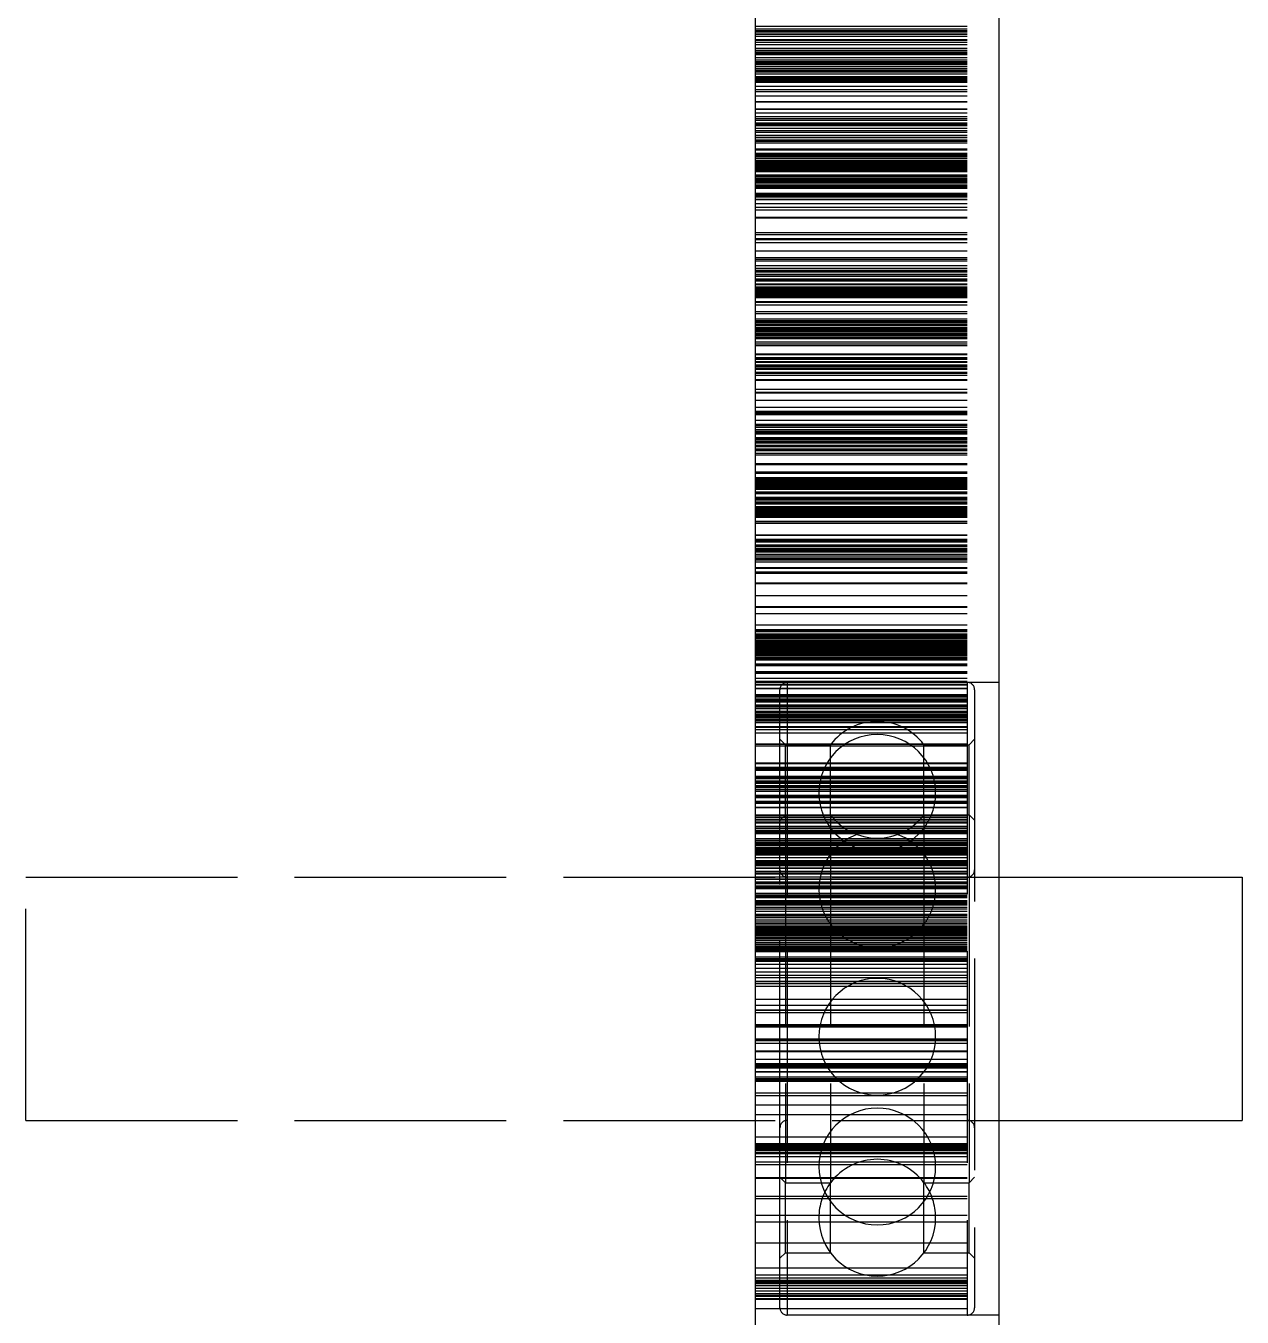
# Model space of a CAD drawing. Extents: x -49 to 4846, y -968 to 1090.
# Drawn here: x 4728.6 to 4778.6, y -851 to -797.9 of the extents above; entities that cross this region are included whole.
import ezdxf

# ---------------------------------------------------------------- set-up
doc = ezdxf.new("R2010")
doc.units = 0
doc.linetypes.add('DASHED', pattern=[11.05, 8.7, -2.35])
doc.linetypes.add('DOT', pattern=[2.2, 1.1, -1.1])
doc.layers.get('0').update_dxf_attribs({"linetype": 'CONTINUOUS'})
doc.layers.add('INVISIBLE', color=6, linetype='DOT')

msp = doc.modelspace()

# ---------------------------------------------------------------- linework, layer by layer
at = {"color": 1}
for p, q in [((4768.573243, -638.699746), (4768.573243, -947.0919)), ((4758.573243, -947.0919), (4758.573243, -792.895823)), ((4768.573243, -832.895823), (4778.573243, -832.895823)), ((4778.573243, -832.895823), (4778.573243, -833.565696)), ((4778.573243, -833.565696), (4778.573243, -842.895823)), ((4778.573243, -835.538839), (4778.573243, -835.982329)), ((4778.573243, -841.760875), (4778.573243, -842.053125)), ((4768.573243, -842.895823), (4778.573243, -842.895823))]:
    msp.add_line(p, q, dxfattribs=at)
at = {"layer": 'INVISIBLE', "linetype": 'DASHED'}
for p, q in [((4758.573243, -797.933619), (4768.573243, -797.933619)), ((4758.573243, -798.035392), (4768.573243, -798.035392)), ((4758.573243, -798.107718), (4768.573243, -798.107718)), ((4758.573243, -798.124991), (4768.573243, -798.124991)), ((4758.573243, -798.166096), (4768.573243, -798.166096)), ((4758.573243, -798.246731), (4768.573243, -798.246731)), ((4758.573243, -798.256739), (4768.573243, -798.256739)), ((4758.573243, -798.342509), (4768.573243, -798.342509)), ((4758.573243, -798.481559), (4768.573243, -798.481559)), ((4758.573243, -798.509664), (4768.573243, -798.509664)), ((4758.573243, -798.589696), (4768.573243, -798.589696)), ((4758.573243, -798.676285), (4768.573243, -798.676285)), ((4758.573243, -798.835357), (4768.573243, -798.835357)), ((4758.573243, -798.914125), (4768.573243, -798.914125)), ((4758.573243, -798.918579), (4768.573243, -798.918579)), ((4758.573243, -798.98123), (4768.573243, -798.98123)), ((4758.573243, -798.995493), (4768.573243, -798.995493)), ((4758.573243, -799.026654), (4768.573243, -799.026654)), ((4758.573243, -799.038888), (4768.573243, -799.038888)), ((4758.573243, -799.089321), (4768.573243, -799.089321)), ((4758.573243, -799.213814), (4768.573243, -799.213814)), ((4758.573243, -799.221166), (4768.573243, -799.221166)), ((4758.573243, -799.318927), (4768.573243, -799.318927)), ((4758.573243, -799.376543), (4768.573243, -799.376543)), ((4758.573243, -799.402425), (4768.573243, -799.402425)), ((4758.573243, -799.418262), (4768.573243, -799.418262)), ((4758.573243, -799.44863), (4768.573243, -799.44863)), ((4758.573243, -799.462431), (4768.573243, -799.462431)), ((4758.573243, -799.507079), (4768.573243, -799.507079)), ((4758.573243, -799.579519), (4768.573243, -799.579519)), ((4758.573243, -799.588045), (4768.573243, -799.588045)), ((4758.573243, -799.661708), (4768.573243, -799.661708)), ((4758.573243, -799.732893), (4768.573243, -799.732893)), ((4758.573243, -799.780644), (4768.573243, -799.780644)), ((4758.573243, -799.783726), (4768.573243, -799.783726)), ((4758.573243, -799.808861), (4768.573243, -799.808861)), ((4758.573243, -799.88158), (4768.573243, -799.88158)), ((4758.573243, -800.003117), (4768.573243, -800.003117)), ((4758.573243, -800.031223), (4768.573243, -800.031223)), ((4758.573243, -800.070054), (4768.573243, -800.070054)), ((4758.573243, -800.097136), (4768.573243, -800.097136)), ((4758.573243, -800.103249), (4768.573243, -800.103249)), ((4758.573243, -800.127347), (4768.573243, -800.127347)), ((4758.573243, -800.130628), (4768.573243, -800.130628)), ((4758.573243, -800.131543), (4768.573243, -800.131543)), ((4758.573243, -800.135908), (4768.573243, -800.135908)), ((4758.573243, -800.147566), (4768.573243, -800.147566)), ((4758.573243, -800.150626), (4768.573243, -800.150626)), ((4758.573243, -800.154654), (4768.573243, -800.154654)), ((4758.573243, -800.164131), (4768.573243, -800.164131)), ((4758.573243, -800.165765), (4768.573243, -800.165765)), ((4758.573243, -800.168516), (4768.573243, -800.168516)), ((4758.573243, -800.178456), (4768.573243, -800.178456)), ((4758.573243, -800.178985), (4768.573243, -800.178985)), ((4758.573243, -800.181223), (4768.573243, -800.181223)), ((4758.573243, -800.193525), (4768.573243, -800.193525)), ((4758.573243, -800.229636), (4768.573243, -800.229636)), ((4758.573243, -800.397411), (4768.573243, -800.397411)), ((4758.573243, -800.525613), (4768.573243, -800.525613)), ((4758.573243, -800.609955), (4768.573243, -800.609955)), ((4758.573243, -800.798066), (4768.573243, -800.798066)), ((4758.573243, -801.018118), (4768.573243, -801.018118)), ((4758.573243, -801.044585), (4768.573243, -801.044585)), ((4758.573243, -801.31964), (4768.573243, -801.31964)), ((4758.573243, -801.339405), (4768.573243, -801.339405)), ((4758.573243, -801.492714), (4768.573243, -801.492714)), ((4758.573243, -801.642199), (4768.573243, -801.642199)), ((4758.573243, -801.718773), (4768.573243, -801.718773)), ((4758.573243, -801.788601), (4768.573243, -801.788601)), ((4758.573243, -801.898815), (4768.573243, -801.898815)), ((4758.573243, -801.925159), (4768.573243, -801.925159)), ((4758.573243, -801.989536), (4768.573243, -801.989536)), ((4758.573243, -801.996544), (4768.573243, -801.996544)), ((4758.573243, -802.005154), (4768.573243, -802.005154)), ((4758.573243, -802.118549), (4768.573243, -802.118549)), ((4758.573243, -802.213791), (4768.573243, -802.213791)), ((4758.573243, -802.281287), (4768.573243, -802.281287)), ((4758.573243, -802.410528), (4768.573243, -802.410528)), ((4758.573243, -802.419805), (4768.573243, -802.419805)), ((4758.573243, -802.499149), (4768.573243, -802.499149)), ((4758.573243, -802.594928), (4768.573243, -802.594928)), ((4758.573243, -802.627053), (4768.573243, -802.627053)), ((4758.573243, -802.652774), (4768.573243, -802.652774)), ((4758.573243, -802.725695), (4768.573243, -802.725695)), ((4758.573243, -802.971426), (4768.573243, -802.971426)), ((4758.573243, -803.016494), (4768.573243, -803.016494)), ((4758.573243, -803.147056), (4768.573243, -803.147056)), ((4758.573243, -803.171506), (4768.573243, -803.171506)), ((4758.573243, -803.17371), (4768.573243, -803.17371)), ((4758.573243, -803.234371), (4768.573243, -803.234371)), ((4758.573243, -803.261246), (4768.573243, -803.261246)), ((4758.573243, -803.270142), (4768.573243, -803.270142)), ((4758.573243, -803.287448), (4768.573243, -803.287448)), ((4758.573243, -803.34732), (4768.573243, -803.34732)), ((4758.573243, -803.352959), (4768.573243, -803.352959)), ((4758.573243, -803.356847), (4768.573243, -803.356847)), ((4758.573243, -803.439489), (4768.573243, -803.439489)), ((4758.573243, -803.442155), (4768.573243, -803.442155)), ((4758.573243, -803.469378), (4768.573243, -803.469378)), ((4758.573243, -803.485186), (4768.573243, -803.485186)), ((4758.573243, -803.537692), (4768.573243, -803.537692)), ((4758.573243, -803.565052), (4768.573243, -803.565052)), ((4758.573243, -803.569096), (4768.573243, -803.569096)), ((4758.573243, -803.601806), (4768.573243, -803.601806)), ((4758.573243, -803.641376), (4768.573243, -803.641376)), ((4758.573243, -803.675673), (4768.573243, -803.675673)), ((4758.573243, -803.724084), (4768.573243, -803.724084)), ((4758.573243, -803.741317), (4768.573243, -803.741317)), ((4758.573243, -803.795196), (4768.573243, -803.795196)), ((4758.573243, -803.845614), (4768.573243, -803.845614)), ((4758.573243, -803.868429), (4768.573243, -803.868429)), ((4758.573243, -803.892169), (4768.573243, -803.892169)), ((4758.573243, -803.8962), (4768.573243, -803.8962)), ((4758.573243, -804.034348), (4768.573243, -804.034348)), ((4758.573243, -804.040356), (4768.573243, -804.040356)), ((4758.573243, -804.092042), (4768.573243, -804.092042)), ((4758.573243, -804.120492), (4768.573243, -804.120492)), ((4758.573243, -804.189321), (4768.573243, -804.189321)), ((4758.573243, -804.19988), (4768.573243, -804.19988)), ((4758.573243, -804.239016), (4768.573243, -804.239016)), ((4758.573243, -804.261265), (4768.573243, -804.261265)), ((4758.573243, -804.26615), (4768.573243, -804.26615)), ((4758.573243, -804.294345), (4768.573243, -804.294345)), ((4758.573243, -804.336573), (4768.573243, -804.336573)), ((4758.573243, -804.343709), (4768.573243, -804.343709)), ((4758.573243, -804.405557), (4768.573243, -804.405557)), ((4758.573243, -804.482278), (4768.573243, -804.482278)), ((4758.573243, -804.508848), (4768.573243, -804.508848)), ((4758.573243, -804.530275), (4768.573243, -804.530275)), ((4758.573243, -804.592628), (4768.573243, -804.592628)), ((4758.573243, -804.790454), (4768.573243, -804.790454)), ((4758.573243, -804.811688), (4768.573243, -804.811688)), ((4758.573243, -804.865388), (4768.573243, -804.865388)), ((4758.573243, -804.919566), (4768.573243, -804.919566)), ((4758.573243, -804.948364), (4768.573243, -804.948364)), ((4758.573243, -805.0394), (4768.573243, -805.0394)), ((4758.573243, -805.048875), (4768.573243, -805.048875)), ((4758.573243, -805.216254), (4768.573243, -805.216254)), ((4758.573243, -805.366333), (4768.573243, -805.366333)), ((4758.573243, -805.469802), (4768.573243, -805.469802)), ((4758.573243, -805.781383), (4768.573243, -805.781383)), ((4758.573243, -805.810866), (4768.573243, -805.810866)), ((4758.573243, -806.405442), (4768.573243, -806.405442)), ((4758.573243, -806.497037), (4768.573243, -806.497037)), ((4758.573243, -806.659727), (4768.573243, -806.659727)), ((4758.573243, -806.689822), (4768.573243, -806.689822)), ((4758.573243, -806.82489), (4768.573243, -806.82489)), ((4758.573243, -807.165755), (4768.573243, -807.165755)), ((4758.573243, -807.44011), (4768.573243, -807.44011)), ((4758.573243, -807.509162), (4768.573243, -807.509162)), ((4758.573243, -807.572004), (4768.573243, -807.572004)), ((4758.573243, -807.758369), (4768.573243, -807.758369)), ((4758.573243, -807.766058), (4768.573243, -807.766058)), ((4758.573243, -807.867118), (4768.573243, -807.867118)), ((4758.573243, -807.951666), (4768.573243, -807.951666)), ((4758.573243, -808.011383), (4768.573243, -808.011383)), ((4758.573243, -808.019417), (4768.573243, -808.019417)), ((4758.573243, -808.125203), (4768.573243, -808.125203)), ((4758.573243, -808.133344), (4768.573243, -808.133344)), ((4758.573243, -808.202793), (4768.573243, -808.202793)), ((4758.573243, -808.313962), (4768.573243, -808.313962)), ((4758.573243, -808.323592), (4768.573243, -808.323592)), ((4758.573243, -808.336174), (4768.573243, -808.336174)), ((4758.573243, -808.398797), (4768.573243, -808.398797)), ((4758.573243, -808.515515), (4768.573243, -808.515515)), ((4758.573243, -808.517233), (4768.573243, -808.517233)), ((4758.573243, -808.542746), (4768.573243, -808.542746)), ((4758.573243, -808.643258), (4768.573243, -808.643258)), ((4758.573243, -808.664031), (4768.573243, -808.664031)), ((4758.573243, -808.670499), (4768.573243, -808.670499)), ((4758.573243, -808.704842), (4768.573243, -808.704842)), ((4758.573243, -808.717991), (4768.573243, -808.717991)), ((4758.573243, -808.761691), (4768.573243, -808.761691)), ((4758.573243, -808.765801), (4768.573243, -808.765801)), ((4758.573243, -808.768267), (4768.573243, -808.768267)), ((4758.573243, -808.774662), (4768.573243, -808.774662)), ((4758.573243, -808.790266), (4768.573243, -808.790266)), ((4758.573243, -808.791339), (4768.573243, -808.791339)), ((4758.573243, -808.793901), (4768.573243, -808.793901)), ((4758.573243, -808.816355), (4768.573243, -808.816355)), ((4758.573243, -808.833712), (4768.573243, -808.833712)), ((4758.573243, -808.835362), (4768.573243, -808.835362)), ((4758.573243, -808.837104), (4768.573243, -808.837104)), ((4758.573243, -808.859945), (4768.573243, -808.859945)), ((4758.573243, -808.894914), (4768.573243, -808.894914)), ((4758.573243, -808.89858), (4768.573243, -808.89858)), ((4758.573243, -808.909775), (4768.573243, -808.909775)), ((4758.573243, -808.923348), (4768.573243, -808.923348)), ((4758.573243, -808.934519), (4768.573243, -808.934519)), ((4758.573243, -808.952163), (4768.573243, -808.952163)), ((4758.573243, -808.961212), (4768.573243, -808.961212)), ((4758.573243, -808.993336), (4768.573243, -808.993336)), ((4758.573243, -809.00615), (4768.573243, -809.00615)), ((4758.573243, -809.020525), (4768.573243, -809.020525)), ((4758.573243, -809.033907), (4768.573243, -809.033907)), ((4758.573243, -809.082251), (4768.573243, -809.082251)), ((4758.573243, -809.249082), (4768.573243, -809.249082)), ((4758.573243, -809.273864), (4768.573243, -809.273864)), ((4758.573243, -809.373813), (4768.573243, -809.373813)), ((4758.573243, -809.659237), (4768.573243, -809.659237)), ((4758.573243, -809.735639), (4768.573243, -809.735639)), ((4758.573243, -809.961299), (4768.573243, -809.961299)), ((4758.573243, -810.02614), (4768.573243, -810.02614)), ((4758.573243, -810.071676), (4768.573243, -810.071676)), ((4758.573243, -810.096217), (4768.573243, -810.096217)), ((4758.573243, -810.162173), (4768.573243, -810.162173)), ((4758.573243, -810.198156), (4768.573243, -810.198156)), ((4758.573243, -810.231574), (4768.573243, -810.231574)), ((4758.573243, -810.31282), (4768.573243, -810.31282)), ((4758.573243, -810.334792), (4768.573243, -810.334792)), ((4758.573243, -810.339192), (4768.573243, -810.339192)), ((4758.573243, -810.398201), (4768.573243, -810.398201)), ((4758.573243, -810.449354), (4768.573243, -810.449354)), ((4758.573243, -810.486566), (4768.573243, -810.486566)), ((4758.573243, -810.560328), (4768.573243, -810.560328)), ((4758.573243, -810.565762), (4768.573243, -810.565762)), ((4758.573243, -810.581748), (4768.573243, -810.581748)), ((4758.573243, -810.61309), (4768.573243, -810.61309)), ((4758.573243, -810.630359), (4768.573243, -810.630359)), ((4758.573243, -810.693141), (4768.573243, -810.693141)), ((4758.573243, -810.709925), (4768.573243, -810.709925)), ((4758.573243, -810.759185), (4768.573243, -810.759185)), ((4758.573243, -810.907574), (4768.573243, -810.907574)), ((4758.573243, -810.980839), (4768.573243, -810.980839)), ((4758.573243, -811.056874), (4768.573243, -811.056874)), ((4758.573243, -811.391232), (4768.573243, -811.391232)), ((4758.573243, -811.415908), (4768.573243, -811.415908)), ((4758.573243, -811.546815), (4768.573243, -811.546815)), ((4758.573243, -811.571694), (4768.573243, -811.571694)), ((4758.573243, -811.604189), (4768.573243, -811.604189)), ((4758.573243, -811.613935), (4768.573243, -811.613935)), ((4758.573243, -811.706338), (4768.573243, -811.706338)), ((4758.573243, -811.730458), (4768.573243, -811.730458)), ((4758.573243, -811.736245), (4768.573243, -811.736245)), ((4758.573243, -811.842993), (4768.573243, -811.842993)), ((4758.573243, -811.861111), (4768.573243, -811.861111)), ((4758.573243, -811.886301), (4768.573243, -811.886301)), ((4758.573243, -811.922855), (4768.573243, -811.922855)), ((4758.573243, -811.997319), (4768.573243, -811.997319)), ((4758.573243, -812.022631), (4768.573243, -812.022631)), ((4758.573243, -812.028328), (4768.573243, -812.028328)), ((4758.573243, -812.142074), (4768.573243, -812.142074)), ((4758.573243, -812.189396), (4768.573243, -812.189396)), ((4758.573243, -812.267134), (4768.573243, -812.267134)), ((4758.573243, -812.451294), (4768.573243, -812.451294)), ((4758.573243, -812.476964), (4768.573243, -812.476964)), ((4758.573243, -812.849699), (4768.573243, -812.849699)), ((4758.573243, -812.975119), (4768.573243, -812.975119)), ((4758.573243, -813.001148), (4768.573243, -813.001148)), ((4758.573243, -813.294433), (4768.573243, -813.294433)), ((4758.573243, -813.582705), (4768.573243, -813.582705)), ((4758.573243, -813.756396), (4768.573243, -813.756396)), ((4758.573243, -813.806036), (4768.573243, -813.806036)), ((4758.573243, -813.832566), (4768.573243, -813.832566)), ((4758.573243, -813.880778), (4768.573243, -813.880778)), ((4758.573243, -814.123901), (4768.573243, -814.123901)), ((4758.573243, -814.285471), (4768.573243, -814.285471)), ((4758.573243, -814.335157), (4768.573243, -814.335157)), ((4758.573243, -814.405714), (4768.573243, -814.405714)), ((4758.573243, -814.502627), (4768.573243, -814.502627)), ((4758.573243, -814.569083), (4768.573243, -814.569083)), ((4758.573243, -814.627594), (4768.573243, -814.627594)), ((4758.573243, -814.680703), (4768.573243, -814.680703)), ((4758.573243, -814.837345), (4768.573243, -814.837345)), ((4758.573243, -814.843778), (4768.573243, -814.843778)), ((4758.573243, -814.866666), (4768.573243, -814.866666)), ((4758.573243, -814.89375), (4768.573243, -814.89375)), ((4758.573243, -814.928084), (4768.573243, -814.928084)), ((4758.573243, -814.998244), (4768.573243, -814.998244)), ((4758.573243, -815.047571), (4768.573243, -815.047571)), ((4758.573243, -815.140996), (4768.573243, -815.140996)), ((4758.573243, -815.147646), (4768.573243, -815.147646)), ((4758.573243, -815.204165), (4768.573243, -815.204165)), ((4758.573243, -815.293741), (4768.573243, -815.293741)), ((4758.573243, -815.311473), (4768.573243, -815.311473)), ((4758.573243, -815.36106), (4768.573243, -815.36106)), ((4758.573243, -815.479441), (4768.573243, -815.479441)), ((4758.573243, -815.548499), (4768.573243, -815.548499)), ((4758.573243, -815.894793), (4768.573243, -815.894793)), ((4758.573243, -815.920283), (4768.573243, -815.920283)), ((4758.573243, -815.947845), (4768.573243, -815.947845)), ((4758.573243, -816.242495), (4768.573243, -816.242495)), ((4758.573243, -816.26513), (4768.573243, -816.26513)), ((4758.573243, -816.281682), (4768.573243, -816.281682)), ((4758.573243, -816.30451), (4768.573243, -816.30451)), ((4758.573243, -816.473897), (4768.573243, -816.473897)), ((4758.573243, -816.496915), (4768.573243, -816.496915)), ((4758.573243, -816.515741), (4768.573243, -816.515741)), ((4758.573243, -816.552988), (4768.573243, -816.552988)), ((4758.573243, -816.596912), (4768.573243, -816.596912)), ((4758.573243, -816.659354), (4768.573243, -816.659354)), ((4758.573243, -816.663846), (4768.573243, -816.663846)), ((4758.573243, -816.701164), (4768.573243, -816.701164)), ((4758.573243, -816.731465), (4768.573243, -816.731465)), ((4758.573243, -816.75482), (4768.573243, -816.75482)), ((4758.573243, -816.765331), (4768.573243, -816.765331)), ((4758.573243, -816.787343), (4768.573243, -816.787343)), ((4758.573243, -816.796274), (4768.573243, -816.796274)), ((4758.573243, -816.820236), (4768.573243, -816.820236)), ((4758.573243, -816.823753), (4768.573243, -816.823753)), ((4758.573243, -816.843725), (4768.573243, -816.843725)), ((4758.573243, -816.882206), (4768.573243, -816.882206)), ((4758.573243, -816.929247), (4768.573243, -816.929247)), ((4758.573243, -816.955533), (4768.573243, -816.955533)), ((4758.573243, -816.959963), (4768.573243, -816.959963)), ((4758.573243, -817.064822), (4768.573243, -817.064822)), ((4758.573243, -817.088746), (4768.573243, -817.088746)), ((4758.573243, -817.129797), (4768.573243, -817.129797)), ((4758.573243, -817.280016), (4768.573243, -817.280016)), ((4758.573243, -817.304419), (4768.573243, -817.304419)), ((4758.573243, -817.339681), (4768.573243, -817.339681)), ((4758.573243, -817.366982), (4768.573243, -817.366982)), ((4758.573243, -817.399246), (4768.573243, -817.399246)), ((4758.573243, -817.4827), (4768.573243, -817.4827)), ((4758.573243, -817.493869), (4768.573243, -817.493869)), ((4758.573243, -817.515536), (4768.573243, -817.515536)), ((4758.573243, -817.527558), (4768.573243, -817.527558)), ((4758.573243, -817.530508), (4768.573243, -817.530508)), ((4758.573243, -817.552682), (4768.573243, -817.552682)), ((4758.573243, -817.661897), (4768.573243, -817.661897)), ((4758.573243, -817.668513), (4768.573243, -817.668513)), ((4758.573243, -817.727954), (4768.573243, -817.727954)), ((4758.573243, -817.741245), (4768.573243, -817.741245)), ((4758.573243, -817.753956), (4768.573243, -817.753956)), ((4758.573243, -817.761219), (4768.573243, -817.761219)), ((4758.573243, -817.780039), (4768.573243, -817.780039)), ((4758.573243, -817.834474), (4768.573243, -817.834474)), ((4758.573243, -817.839785), (4768.573243, -817.839785)), ((4758.573243, -817.842386), (4768.573243, -817.842386)), ((4758.573243, -817.861313), (4768.573243, -817.861313)), ((4758.573243, -817.874699), (4768.573243, -817.874699)), ((4758.573243, -817.877688), (4768.573243, -817.877688)), ((4758.573243, -817.908929), (4768.573243, -817.908929)), ((4758.573243, -817.932031), (4768.573243, -817.932031)), ((4758.573243, -817.978775), (4768.573243, -817.978775)), ((4758.573243, -817.982269), (4768.573243, -817.982269)), ((4758.573243, -818.01301), (4768.573243, -818.01301)), ((4758.573243, -818.066322), (4768.573243, -818.066322)), ((4758.573243, -818.077728), (4768.573243, -818.077728)), ((4758.573243, -818.111744), (4768.573243, -818.111744)), ((4758.573243, -818.272605), (4768.573243, -818.272605)), ((4758.573243, -818.287032), (4768.573243, -818.287032)), ((4758.573243, -818.352751), (4768.573243, -818.352751)), ((4758.573243, -818.827071), (4768.573243, -818.827071)), ((4758.573243, -818.848688), (4768.573243, -818.848688)), ((4758.573243, -819.007168), (4768.573243, -819.007168)), ((4758.573243, -819.044121), (4768.573243, -819.044121)), ((4758.573243, -819.065917), (4768.573243, -819.065917)), ((4758.573243, -819.12059), (4768.573243, -819.12059)), ((4758.573243, -819.122351), (4768.573243, -819.122351)), ((4758.573243, -819.2434), (4768.573243, -819.2434)), ((4758.573243, -819.284792), (4768.573243, -819.284792)), ((4758.573243, -819.292226), (4768.573243, -819.292226)), ((4758.573243, -819.385827), (4768.573243, -819.385827)), ((4758.573243, -819.418415), (4768.573243, -819.418415)), ((4758.573243, -819.451193), (4768.573243, -819.451193)), ((4758.573243, -819.47325), (4768.573243, -819.47325)), ((4758.573243, -819.528951), (4768.573243, -819.528951)), ((4758.573243, -819.622118), (4768.573243, -819.622118)), ((4758.573243, -819.644277), (4768.573243, -819.644277)), ((4758.573243, -819.651378), (4768.573243, -819.651378)), ((4758.573243, -819.74272), (4768.573243, -819.74272)), ((4758.573243, -819.801618), (4768.573243, -819.801618)), ((4758.573243, -819.859897), (4768.573243, -819.859897)), ((4758.573243, -819.946332), (4768.573243, -819.946332)), ((4758.573243, -820.179491), (4768.573243, -820.179491)), ((4758.573243, -820.201938), (4768.573243, -820.201938)), ((4758.573243, -820.357402), (4768.573243, -820.357402)), ((4758.573243, -820.407757), (4768.573243, -820.407757)), ((4758.573243, -820.806525), (4768.573243, -820.806525)), ((4758.573243, -820.829252), (4768.573243, -820.829252)), ((4758.573243, -821.324231), (4768.573243, -821.324231)), ((4758.573243, -821.778629), (4768.573243, -821.778629)), ((4758.573243, -821.801732), (4768.573243, -821.801732)), ((4758.573243, -822.070764), (4768.573243, -822.070764)), ((4758.573243, -822.534272), (4768.573243, -822.534272)), ((4758.573243, -822.717545), (4768.573243, -822.717545)), ((4758.573243, -822.76296), (4768.573243, -822.76296)), ((4758.573243, -822.765402), (4768.573243, -822.765402)), ((4758.573243, -822.804015), (4768.573243, -822.804015)), ((4758.573243, -822.899946), (4768.573243, -822.899946)), ((4758.573243, -822.918755), (4768.573243, -822.918755)), ((4758.573243, -822.924087), (4768.573243, -822.924087)), ((4758.573243, -822.928982), (4768.573243, -822.928982)), ((4758.573243, -822.972583), (4768.573243, -822.972583)), ((4758.573243, -822.991719), (4768.573243, -822.991719)), ((4758.573243, -822.992852), (4768.573243, -822.992852)), ((4758.573243, -823.015219), (4768.573243, -823.015219)), ((4758.573243, -823.024056), (4768.573243, -823.024056)), ((4758.573243, -823.043202), (4768.573243, -823.043202)), ((4758.573243, -823.045557), (4768.573243, -823.045557)), ((4758.573243, -823.082338), (4768.573243, -823.082338)), ((4758.573243, -823.151285), (4768.573243, -823.151285)), ((4758.573243, -823.156152), (4768.573243, -823.156152)), ((4758.573243, -823.177042), (4768.573243, -823.177042)), ((4758.573243, -823.197272), (4768.573243, -823.197272)), ((4758.573243, -823.238367), (4768.573243, -823.238367)), ((4758.573243, -823.256649), (4768.573243, -823.256649)), ((4758.573243, -823.261338), (4768.573243, -823.261338)), ((4758.573243, -823.272545), (4768.573243, -823.272545)), ((4758.573243, -823.273817), (4768.573243, -823.273817)), ((4758.573243, -823.29185), (4768.573243, -823.29185)), ((4758.573243, -823.308201), (4768.573243, -823.308201)), ((4758.573243, -823.328639), (4768.573243, -823.328639)), ((4758.573243, -823.332692), (4768.573243, -823.332692)), ((4758.573243, -823.367203), (4768.573243, -823.367203)), ((4758.573243, -823.427335), (4768.573243, -823.427335)), ((4758.573243, -823.430426), (4768.573243, -823.430426)), ((4758.573243, -823.439982), (4768.573243, -823.439982)), ((4758.573243, -823.49038), (4768.573243, -823.49038)), ((4758.573243, -823.514326), (4768.573243, -823.514326)), ((4758.573243, -823.520649), (4768.573243, -823.520649)), ((4758.573243, -823.533655), (4768.573243, -823.533655)), ((4758.573243, -823.587259), (4768.573243, -823.587259)), ((4758.573243, -823.630932), (4768.573243, -823.630932)), ((4758.573243, -823.650532), (4768.573243, -823.650532)), ((4758.573243, -823.710879), (4768.573243, -823.710879)), ((4758.573243, -823.761148), (4768.573243, -823.761148)), ((4758.573243, -823.766379), (4768.573243, -823.766379)), ((4758.573243, -823.780867), (4768.573243, -823.780867)), ((4758.573243, -823.84101), (4768.573243, -823.84101)), ((4758.573243, -823.858855), (4768.573243, -823.858855)), ((4758.573243, -823.909538), (4768.573243, -823.909538)), ((4758.573243, -823.949766), (4768.573243, -823.949766)), ((4758.573243, -823.973294), (4768.573243, -823.973294)), ((4758.573243, -824.138823), (4768.573243, -824.138823)), ((4758.573243, -824.158934), (4768.573243, -824.158934)), ((4758.573243, -824.174558), (4768.573243, -824.174558)), ((4758.573243, -824.198383), (4768.573243, -824.198383)), ((4758.573243, -824.443416), (4768.573243, -824.443416)), ((4758.573243, -824.50099), (4768.573243, -824.50099)), ((4758.573243, -824.52154), (4768.573243, -824.52154)), ((4758.573243, -824.721509), (4768.573243, -824.721509)), ((4758.573243, -824.852646), (4768.573243, -824.852646)), ((4759.873243, -824.895823), (4758.573243, -824.895823)), ((4758.573243, -824.97244), (4768.573243, -824.97244)), ((4758.573243, -824.993662), (4768.573243, -824.993662)), ((4758.573243, -825.129589), (4768.573243, -825.129589)), ((4758.573243, -825.147204), (4768.573243, -825.147204)), ((4759.573243, -844.245823), (4759.573243, -825.195823)), ((4767.273243, -824.895823), (4759.873243, -824.895823)), ((4759.873243, -824.895823), (4759.873243, -850.895823)), ((4767.273243, -824.895823), (4767.273243, -850.895823)), ((4768.573243, -824.895823), (4767.273243, -824.895823)), ((4767.573243, -825.195823), (4767.573243, -850.595823)), ((4758.573243, -825.398621), (4768.573243, -825.398621)), ((4758.573243, -825.416381), (4768.573243, -825.416381)), ((4758.573243, -825.447277), (4768.573243, -825.447277)), ((4758.573243, -825.46933), (4768.573243, -825.46933)), ((4758.573243, -825.484542), (4768.573243, -825.484542)), ((4758.573243, -825.490843), (4768.573243, -825.490843)), ((4758.573243, -825.577754), (4768.573243, -825.577754)), ((4758.573243, -825.628868), (4768.573243, -825.628868)), ((4758.573243, -825.685803), (4768.573243, -825.685803)), ((4758.573243, -825.694558), (4768.573243, -825.694558)), ((4758.573243, -825.817318), (4768.573243, -825.817318)), ((4758.573243, -825.834672), (4768.573243, -825.834672)), ((4758.573243, -825.840175), (4768.573243, -825.840175)), ((4758.573243, -825.880678), (4768.573243, -825.880678)), ((4758.573243, -825.898637), (4768.573243, -825.898637)), ((4758.573243, -825.971052), (4768.573243, -825.971052)), ((4758.573243, -826.078851), (4768.573243, -826.078851)), ((4758.573243, -826.096887), (4768.573243, -826.096887)), ((4758.573243, -826.105081), (4768.573243, -826.105081)), ((4758.573243, -826.12211), (4768.573243, -826.12211)), ((4758.573243, -826.194916), (4768.573243, -826.194916)), ((4758.573243, -826.201168), (4768.573243, -826.201168)), ((4758.573243, -826.20426), (4768.573243, -826.20426)), ((4758.573243, -826.20766), (4768.573243, -826.20766)), ((4758.573243, -826.215439), (4768.573243, -826.215439)), ((4758.573243, -826.221323), (4768.573243, -826.221323)), ((4758.573243, -826.232063), (4768.573243, -826.232063)), ((4758.573243, -826.242027), (4768.573243, -826.242027)), ((4758.573243, -826.25001), (4768.573243, -826.25001)), ((4758.573243, -826.267692), (4768.573243, -826.267692)), ((4758.573243, -826.269094), (4768.573243, -826.269094)), ((4758.573243, -826.281904), (4768.573243, -826.281904)), ((4758.573243, -826.28525), (4768.573243, -826.28525)), ((4758.573243, -826.306147), (4768.573243, -826.306147)), ((4758.573243, -826.311678), (4768.573243, -826.311678)), ((4758.573243, -826.320477), (4768.573243, -826.320477)), ((4758.573243, -826.328963), (4768.573243, -826.328963)), ((4758.573243, -826.351939), (4768.573243, -826.351939)), ((4758.573243, -826.421999), (4768.573243, -826.421999)), ((4758.573243, -826.443292), (4768.573243, -826.443292)), ((4758.573243, -826.522024), (4768.573243, -826.522024)), ((4758.573243, -826.543858), (4768.573243, -826.543858)), ((4758.573243, -826.715261), (4768.573243, -826.715261)), ((4758.573243, -826.733503), (4768.573243, -826.733503)), ((4758.573243, -826.837272), (4768.573243, -826.837272)), ((4758.573243, -826.963672), (4768.573243, -826.963672)), ((4759.573243, -827.230823), (4759.798243, -827.455823)), ((4767.348243, -827.455823), (4767.573243, -827.230823)), ((4758.573243, -827.4181), (4768.573243, -827.4181)), ((4758.573243, -827.436531), (4768.573243, -827.436531)), ((4758.573243, -827.499227), (4768.573243, -827.499227)), ((4759.798243, -827.455823), (4761.653243, -827.455823)), ((4759.798243, -830.335823), (4759.798243, -827.455823)), ((4761.653243, -830.335823), (4761.653243, -827.455823)), ((4765.493243, -827.455823), (4767.348243, -827.455823)), ((4765.493243, -830.335823), (4765.493243, -827.455823)), ((4767.348243, -830.335823), (4767.348243, -827.455823)), ((4758.573243, -828.196905), (4768.573243, -828.196905)), ((4758.573243, -828.211065), (4768.573243, -828.211065)), ((4758.573243, -828.227887), (4768.573243, -828.227887)), ((4758.573243, -828.385288), (4768.573243, -828.385288)), ((4758.573243, -828.399041), (4768.573243, -828.399041)), ((4758.573243, -828.449683), (4768.573243, -828.449683)), ((4758.573243, -828.464308), (4768.573243, -828.464308)), ((4758.573243, -828.488904), (4768.573243, -828.488904)), ((4758.573243, -828.507571), (4768.573243, -828.507571)), ((4758.573243, -828.743585), (4768.573243, -828.743585)), ((4758.573243, -828.758333), (4768.573243, -828.758333)), ((4758.573243, -828.811476), (4768.573243, -828.811476)), ((4758.573243, -828.835698), (4768.573243, -828.835698)), ((4758.573243, -828.849672), (4768.573243, -828.849672)), ((4758.573243, -828.948125), (4768.573243, -828.948125)), ((4758.573243, -828.99888), (4768.573243, -828.99888)), ((4758.573243, -829.031123), (4768.573243, -829.031123)), ((4758.573243, -829.039), (4768.573243, -829.039)), ((4758.573243, -829.041825), (4768.573243, -829.041825)), ((4758.573243, -829.13199), (4768.573243, -829.13199)), ((4758.573243, -829.187127), (4768.573243, -829.187127)), ((4758.573243, -829.202116), (4768.573243, -829.202116)), ((4758.573243, -829.278719), (4768.573243, -829.278719)), ((4758.573243, -829.353098), (4768.573243, -829.353098)), ((4758.573243, -829.359813), (4768.573243, -829.359813)), ((4758.573243, -829.368184), (4768.573243, -829.368184)), ((4758.573243, -829.534381), (4768.573243, -829.534381)), ((4758.573243, -829.586792), (4768.573243, -829.586792)), ((4758.573243, -829.62839), (4768.573243, -829.62839)), ((4758.573243, -829.773905), (4768.573243, -829.773905)), ((4758.573243, -829.774979), (4768.573243, -829.774979)), ((4758.573243, -829.801436), (4768.573243, -829.801436)), ((4758.573243, -829.820326), (4768.573243, -829.820326)), ((4758.573243, -829.847356), (4768.573243, -829.847356)), ((4758.573243, -829.862774), (4768.573243, -829.862774)), ((4758.573243, -830.023337), (4768.573243, -830.023337)), ((4758.573243, -830.03618), (4768.573243, -830.03618)), ((4758.573243, -830.332593), (4768.573243, -830.332593)), ((4758.573243, -830.340667), (4768.573243, -830.340667)), ((4758.573243, -830.345541), (4768.573243, -830.345541)), ((4758.573243, -830.356465), (4768.573243, -830.356465)), ((4758.573243, -830.42245), (4768.573243, -830.42245)), ((4758.573243, -830.436537), (4768.573243, -830.436537)), ((4759.573243, -830.560823), (4759.798243, -830.335823)), ((4759.798243, -830.335823), (4761.653243, -830.335823)), ((4759.798243, -830.335823), (4759.798243, -845.455823)), ((4761.653243, -830.335823), (4761.653243, -845.455823)), ((4765.493243, -830.335823), (4767.348243, -830.335823)), ((4765.493243, -830.335823), (4765.493243, -845.455823)), ((4767.348243, -830.335823), (4767.573243, -830.560823)), ((4767.348243, -830.335823), (4767.348243, -845.455823)), ((4758.573243, -830.523022), (4768.573243, -830.523022)), ((4758.573243, -830.583745), (4768.573243, -830.583745)), ((4758.573243, -830.653733), (4768.573243, -830.653733)), ((4758.573243, -830.663428), (4768.573243, -830.663428)), ((4758.573243, -830.811344), (4768.573243, -830.811344)), ((4758.573243, -830.868567), (4768.573243, -830.868567)), ((4758.573243, -830.881643), (4768.573243, -830.881643)), ((4758.573243, -830.967607), (4768.573243, -830.967607)), ((4758.573243, -831.015421), (4768.573243, -831.015421)), ((4758.573243, -831.031813), (4768.573243, -831.031813)), ((4758.573243, -831.061803), (4768.573243, -831.061803)), ((4758.573243, -831.076763), (4768.573243, -831.076763)), ((4758.573243, -831.08085), (4768.573243, -831.08085)), ((4758.573243, -831.085325), (4768.573243, -831.085325)), ((4758.573243, -831.098452), (4768.573243, -831.098452)), ((4758.573243, -831.107381), (4768.573243, -831.107381)), ((4758.573243, -831.309604), (4768.573243, -831.309604)), ((4758.573243, -831.381788), (4768.573243, -831.381788)), ((4758.573243, -831.404762), (4768.573243, -831.404762)), ((4758.573243, -831.474068), (4768.573243, -831.474068)), ((4758.573243, -831.529372), (4768.573243, -831.529372)), ((4758.573243, -831.559704), (4768.573243, -831.559704)), ((4758.573243, -831.586911), (4768.573243, -831.586911)), ((4758.573243, -831.665166), (4768.573243, -831.665166)), ((4758.573243, -831.66831), (4768.573243, -831.66831)), ((4758.573243, -831.708951), (4768.573243, -831.708951)), ((4758.573243, -831.741897), (4768.573243, -831.741897)), ((4758.573243, -831.743946), (4768.573243, -831.743946)), ((4758.573243, -831.761086), (4768.573243, -831.761086)), ((4758.573243, -831.764525), (4768.573243, -831.764525)), ((4758.573243, -831.772959), (4768.573243, -831.772959)), ((4758.573243, -831.7862), (4768.573243, -831.7862)), ((4758.573243, -831.805981), (4768.573243, -831.805981)), ((4758.573243, -831.808853), (4768.573243, -831.808853)), ((4758.573243, -831.832776), (4768.573243, -831.832776)), ((4758.573243, -831.868533), (4768.573243, -831.868533)), ((4758.573243, -831.875212), (4768.573243, -831.875212)), ((4758.573243, -831.892891), (4768.573243, -831.892891)), ((4758.573243, -831.901869), (4768.573243, -831.901869)), ((4758.573243, -831.910762), (4768.573243, -831.910762)), ((4758.573243, -831.94456), (4768.573243, -831.94456)), ((4758.573243, -831.98115), (4768.573243, -831.98115)), ((4758.573243, -831.989772), (4768.573243, -831.989772)), ((4758.573243, -832.090849), (4768.573243, -832.090849)), ((4758.573243, -832.21593), (4768.573243, -832.21593)), ((4758.573243, -832.259641), (4768.573243, -832.259641)), ((4758.573243, -832.267703), (4768.573243, -832.267703)), ((4758.573243, -832.321435), (4768.573243, -832.321435)), ((4758.573243, -832.325778), (4768.573243, -832.325778)), ((4758.573243, -832.330902), (4768.573243, -832.330902)), ((4758.573243, -832.361335), (4768.573243, -832.361335)), ((4758.573243, -832.379212), (4768.573243, -832.379212)), ((4758.573243, -832.393199), (4768.573243, -832.393199)), ((4758.573243, -832.415419), (4768.573243, -832.415419)), ((4758.573243, -832.420452), (4768.573243, -832.420452)), ((4758.573243, -832.425992), (4768.573243, -832.425992)), ((4758.573243, -832.520886), (4768.573243, -832.520886)), ((4758.573243, -832.534215), (4768.573243, -832.534215)), ((4728.573243, -842.895823), (4728.573243, -832.895823)), ((4728.573243, -832.895823), (4768.573243, -832.895823)), ((4758.573243, -832.647905), (4768.573243, -832.647905)), ((4758.573243, -832.657452), (4768.573243, -832.657452)), ((4758.573243, -832.724627), (4768.573243, -832.724627)), ((4758.573243, -832.760785), (4768.573243, -832.760785)), ((4758.573243, -832.88061), (4768.573243, -832.88061)), ((4758.573243, -832.968634), (4768.573243, -832.968634)), ((4758.573243, -832.97772), (4768.573243, -832.97772)), ((4758.573243, -833.093028), (4768.573243, -833.093028)), ((4758.573243, -833.136592), (4768.573243, -833.136592)), ((4758.573243, -833.157218), (4768.573243, -833.157218)), ((4758.573243, -833.166941), (4768.573243, -833.166941)), ((4758.573243, -833.253693), (4768.573243, -833.253693)), ((4758.573243, -833.256452), (4768.573243, -833.256452)), ((4758.573243, -833.294435), (4768.573243, -833.294435)), ((4758.573243, -833.301944), (4768.573243, -833.301944)), ((4758.573243, -833.35169), (4768.573243, -833.35169)), ((4758.573243, -833.359595), (4768.573243, -833.359595)), ((4758.573243, -833.361484), (4768.573243, -833.361484)), ((4758.573243, -833.557943), (4768.573243, -833.557943)), ((4758.573243, -833.620247), (4768.573243, -833.620247)), ((4758.573243, -833.630398), (4768.573243, -833.630398)), ((4758.573243, -833.637968), (4768.573243, -833.637968)), ((4758.573243, -833.643591), (4768.573243, -833.643591)), ((4758.573243, -833.65481), (4768.573243, -833.65481)), ((4758.573243, -833.657006), (4768.573243, -833.657006)), ((4758.573243, -833.678097), (4768.573243, -833.678097)), ((4758.573243, -833.720264), (4768.573243, -833.720264)), ((4758.573243, -833.741522), (4768.573243, -833.741522)), ((4758.573243, -833.852914), (4768.573243, -833.852914)), ((4758.573243, -833.856152), (4768.573243, -833.856152)), ((4758.573243, -833.868795), (4768.573243, -833.868795)), ((4758.573243, -833.87191), (4768.573243, -833.87191)), ((4758.573243, -833.891478), (4768.573243, -833.891478)), ((4758.573243, -833.940929), (4768.573243, -833.940929)), ((4758.573243, -833.95098), (4768.573243, -833.95098)), ((4758.573243, -833.963196), (4768.573243, -833.963196)), ((4758.573243, -833.965725), (4768.573243, -833.965725)), ((4758.573243, -833.971462), (4768.573243, -833.971462)), ((4758.573243, -833.981672), (4768.573243, -833.981672)), ((4758.573243, -834.031969), (4768.573243, -834.031969)), ((4758.573243, -834.130925), (4768.573243, -834.130925)), ((4758.573243, -834.196864), (4768.573243, -834.196864)), ((4758.573243, -834.204487), (4768.573243, -834.204487)), ((4758.573243, -834.300242), (4768.573243, -834.300242)), ((4758.573243, -834.422735), (4768.573243, -834.422735)), ((4758.573243, -834.430378), (4768.573243, -834.430378)), ((4758.573243, -834.439652), (4768.573243, -834.439652)), ((4758.573243, -834.470098), (4768.573243, -834.470098)), ((4758.573243, -834.473993), (4768.573243, -834.473993)), ((4758.573243, -834.543824), (4768.573243, -834.543824)), ((4758.573243, -834.554181), (4768.573243, -834.554181)), ((4758.573243, -834.655091), (4768.573243, -834.655091)), ((4758.573243, -834.729616), (4768.573243, -834.729616)), ((4758.573243, -834.799919), (4768.573243, -834.799919)), ((4758.573243, -834.801766), (4768.573243, -834.801766)), ((4758.573243, -834.814868), (4768.573243, -834.814868)), ((4758.573243, -834.818788), (4768.573243, -834.818788)), ((4758.573243, -834.897068), (4768.573243, -834.897068)), ((4758.573243, -834.929608), (4768.573243, -834.929608)), ((4758.573243, -834.952549), (4768.573243, -834.952549)), ((4758.573243, -834.998201), (4768.573243, -834.998201)), ((4758.573243, -835.011655), (4768.573243, -835.011655)), ((4758.573243, -835.05191), (4768.573243, -835.05191)), ((4758.573243, -835.058383), (4768.573243, -835.058383)), ((4758.573243, -835.064063), (4768.573243, -835.064063)), ((4758.573243, -835.065568), (4768.573243, -835.065568)), ((4758.573243, -835.072854), (4768.573243, -835.072854)), ((4758.573243, -835.076967), (4768.573243, -835.076967)), ((4758.573243, -835.084452), (4768.573243, -835.084452)), ((4758.573243, -835.096201), (4768.573243, -835.096201)), ((4758.573243, -835.111837), (4768.573243, -835.111837)), ((4758.573243, -835.113092), (4768.573243, -835.113092)), ((4758.573243, -835.13154), (4768.573243, -835.13154)), ((4758.573243, -835.1392), (4768.573243, -835.1392)), ((4758.573243, -835.14611), (4768.573243, -835.14611)), ((4758.573243, -835.147907), (4768.573243, -835.147907)), ((4758.573243, -835.149769), (4768.573243, -835.149769)), ((4758.573243, -835.154771), (4768.573243, -835.154771)), ((4758.573243, -835.15828), (4768.573243, -835.15828)), ((4758.573243, -835.16467), (4768.573243, -835.16467)), ((4758.573243, -835.172203), (4768.573243, -835.172203)), ((4758.573243, -835.232705), (4768.573243, -835.232705)), ((4758.573243, -835.233854), (4768.573243, -835.233854)), ((4758.573243, -835.261354), (4768.573243, -835.261354)), ((4758.573243, -835.297254), (4768.573243, -835.297254)), ((4758.573243, -835.367693), (4768.573243, -835.367693)), ((4758.573243, -835.371725), (4768.573243, -835.371725)), ((4758.573243, -835.392392), (4768.573243, -835.392392)), ((4758.573243, -835.397524), (4768.573243, -835.397524)), ((4758.573243, -835.403238), (4768.573243, -835.403238)), ((4758.573243, -835.407505), (4768.573243, -835.407505)), ((4758.573243, -835.410859), (4768.573243, -835.410859)), ((4758.573243, -835.470231), (4768.573243, -835.470231)), ((4758.573243, -835.493989), (4768.573243, -835.493989)), ((4758.573243, -835.504268), (4768.573243, -835.504268)), ((4758.573243, -835.582166), (4768.573243, -835.582166)), ((4758.573243, -835.58624), (4768.573243, -835.58624)), ((4758.573243, -835.590917), (4768.573243, -835.590917)), ((4758.573243, -835.648334), (4768.573243, -835.648334)), ((4758.573243, -835.720108), (4768.573243, -835.720108)), ((4758.573243, -835.721943), (4768.573243, -835.721943)), ((4758.573243, -835.747607), (4768.573243, -835.747607)), ((4758.573243, -835.804375), (4768.573243, -835.804375)), ((4758.573243, -835.823305), (4768.573243, -835.823305)), ((4758.573243, -835.873849), (4768.573243, -835.873849)), ((4758.573243, -835.88667), (4768.573243, -835.88667)), ((4758.573243, -835.891867), (4768.573243, -835.891867)), ((4758.573243, -835.899511), (4768.573243, -835.899511)), ((4758.573243, -835.94522), (4768.573243, -835.94522)), ((4758.573243, -835.947044), (4768.573243, -835.947044)), ((4758.573243, -835.956258), (4768.573243, -835.956258)), ((4758.573243, -836.175498), (4768.573243, -836.175498)), ((4758.573243, -836.240634), (4768.573243, -836.240634)), ((4758.573243, -836.24417), (4768.573243, -836.24417)), ((4758.573243, -836.24488), (4768.573243, -836.24488)), ((4758.573243, -836.249106), (4768.573243, -836.249106)), ((4758.573243, -836.281012), (4768.573243, -836.281012)), ((4758.573243, -836.294448), (4768.573243, -836.294448)), ((4758.573243, -836.331274), (4768.573243, -836.331274)), ((4758.573243, -836.342764), (4768.573243, -836.342764)), ((4758.573243, -836.354243), (4768.573243, -836.354243)), ((4758.573243, -836.477118), (4768.573243, -836.477118)), ((4758.573243, -836.644217), (4768.573243, -836.644217)), ((4758.573243, -836.645962), (4768.573243, -836.645962)), ((4758.573243, -836.790873), (4768.573243, -836.790873)), ((4758.573243, -836.926764), (4768.573243, -836.926764)), ((4758.573243, -836.931227), (4768.573243, -836.931227)), ((4758.573243, -837.017405), (4768.573243, -837.017405)), ((4758.573243, -837.024981), (4768.573243, -837.024981)), ((4758.573243, -837.18052), (4768.573243, -837.18052)), ((4758.573243, -837.192634), (4768.573243, -837.192634)), ((4758.573243, -837.276472), (4768.573243, -837.276472)), ((4758.573243, -837.383714), (4768.573243, -837.383714)), ((4758.573243, -837.38534), (4768.573243, -837.38534)), ((4758.573243, -837.912059), (4768.573243, -837.912059)), ((4758.573243, -837.916884), (4768.573243, -837.916884)), ((4758.573243, -838.16483), (4768.573243, -838.16483)), ((4758.573243, -838.35489), (4768.573243, -838.35489)), ((4758.573243, -838.36232), (4768.573243, -838.36232)), ((4758.573243, -838.464301), (4768.573243, -838.464301)), ((4758.573243, -838.960386), (4768.573243, -838.960386)), ((4758.573243, -839.000773), (4768.573243, -839.000773)), ((4758.573243, -839.042744), (4768.573243, -839.042744)), ((4758.573243, -839.048058), (4768.573243, -839.048058)), ((4758.573243, -839.547477), (4768.573243, -839.547477)), ((4758.573243, -839.60408), (4768.573243, -839.60408)), ((4758.573243, -839.611317), (4768.573243, -839.611317)), ((4758.573243, -839.7248), (4768.573243, -839.7248)), ((4758.573243, -839.725881), (4768.573243, -839.725881)), ((4758.573243, -840.044039), (4768.573243, -840.044039)), ((4758.573243, -840.064251), (4768.573243, -840.064251)), ((4758.573243, -840.070074), (4768.573243, -840.070074)), ((4758.573243, -840.380787), (4768.573243, -840.380787)), ((4758.573243, -840.558941), (4768.573243, -840.558941)), ((4758.573243, -840.619443), (4768.573243, -840.619443)), ((4758.573243, -840.633367), (4768.573243, -840.633367)), ((4758.573243, -840.645536), (4768.573243, -840.645536)), ((4758.573243, -840.678554), (4768.573243, -840.678554)), ((4758.573243, -840.67981), (4768.573243, -840.67981)), ((4758.573243, -840.695445), (4768.573243, -840.695445)), ((4758.573243, -840.707193), (4768.573243, -840.707193)), ((4758.573243, -840.71468), (4768.573243, -840.71468)), ((4758.573243, -840.718792), (4768.573243, -840.718792)), ((4758.573243, -840.726832), (4768.573243, -840.726832)), ((4758.573243, -840.733264), (4768.573243, -840.733264)), ((4758.573243, -840.73915), (4768.573243, -840.73915)), ((4758.573243, -840.886495), (4768.573243, -840.886495)), ((4758.573243, -840.898856), (4768.573243, -840.898856)), ((4758.573243, -841.104647), (4768.573243, -841.104647)), ((4758.573243, -841.169017), (4768.573243, -841.169017)), ((4758.573243, -841.22101), (4768.573243, -841.22101)), ((4758.573243, -841.225343), (4768.573243, -841.225343)), ((4758.573243, -841.261278), (4768.573243, -841.261278)), ((4758.573243, -841.267713), (4768.573243, -841.267713)), ((4758.573243, -841.282415), (4768.573243, -841.282415)), ((4758.573243, -841.759677), (4768.573243, -841.759677)), ((4758.573243, -841.867351), (4768.573243, -841.867351)), ((4758.573243, -842.258399), (4768.573243, -842.258399)), ((4758.573243, -842.655054), (4768.573243, -842.655054)), ((4728.573243, -842.895823), (4768.573243, -842.895823)), ((4758.573243, -843.578092), (4768.573243, -843.578092)), ((4758.573243, -843.847087), (4768.573243, -843.847087)), ((4758.573243, -843.898755), (4768.573243, -843.898755)), ((4758.573243, -843.916435), (4768.573243, -843.916435)), ((4758.573243, -843.923113), (4768.573243, -843.923113)), ((4758.573243, -843.958871), (4768.573243, -843.958871)), ((4758.573243, -843.982794), (4768.573243, -843.982794)), ((4758.573243, -843.985666), (4768.573243, -843.985666)), ((4758.573243, -844.027121), (4768.573243, -844.027121)), ((4758.573243, -844.049748), (4768.573243, -844.049748)), ((4758.573243, -844.065961), (4768.573243, -844.065961)), ((4758.573243, -844.082696), (4768.573243, -844.082696)), ((4758.573243, -844.123337), (4768.573243, -844.123337)), ((4758.573243, -844.126481), (4768.573243, -844.126481)), ((4758.573243, -844.204736), (4768.573243, -844.204736)), ((4758.573243, -844.231943), (4768.573243, -844.231943)), ((4758.573243, -844.262274), (4768.573243, -844.262274)), ((4759.573243, -850.595823), (4759.573243, -844.245823)), ((4758.573243, -844.386886), (4768.573243, -844.386886)), ((4758.573243, -844.600221), (4768.573243, -844.600221)), ((4758.573243, -844.714884), (4768.573243, -844.714884)), ((4758.573243, -845.242686), (4768.573243, -845.242686)), ((4758.573243, -845.268624), (4768.573243, -845.268624)), ((4759.573243, -845.230823), (4759.798243, -845.455823)), ((4767.348243, -845.455823), (4767.573243, -845.230823)), ((4759.798243, -848.335823), (4759.798243, -845.455823)), ((4759.798243, -845.455823), (4761.653243, -845.455823)), ((4761.653243, -848.335823), (4761.653243, -845.455823)), ((4765.493243, -848.335823), (4765.493243, -845.455823)), ((4765.493243, -845.455823), (4767.348243, -845.455823)), ((4767.348243, -848.335823), (4767.348243, -845.455823)), ((4758.573243, -846.016667), (4768.573243, -846.016667)), ((4758.573243, -846.10884), (4768.573243, -846.10884)), ((4758.573243, -846.792766), (4768.573243, -846.792766)), ((4758.573243, -847.067288), (4768.573243, -847.067288)), ((4758.573243, -847.922446), (4768.573243, -847.922446)), ((4759.573243, -848.560823), (4759.798243, -848.335823)), ((4759.798243, -848.335823), (4761.653243, -848.335823)), ((4765.493243, -848.335823), (4767.348243, -848.335823)), ((4767.348243, -848.335823), (4767.573243, -848.560823)), ((4758.573243, -848.954375), (4768.573243, -848.954375)), ((4758.573243, -849.247789), (4768.573243, -849.247789)), ((4758.573243, -849.369648), (4768.573243, -849.369648)), ((4758.573243, -849.462684), (4768.573243, -849.462684)), ((4758.573243, -849.471169), (4768.573243, -849.471169)), ((4758.573243, -849.479969), (4768.573243, -849.479969)), ((4758.573243, -849.485499), (4768.573243, -849.485499)), ((4758.573243, -849.509742), (4768.573243, -849.509742)), ((4758.573243, -849.522552), (4768.573243, -849.522552)), ((4758.573243, -849.523954), (4768.573243, -849.523954)), ((4758.573243, -849.541636), (4768.573243, -849.541636)), ((4758.573243, -849.549619), (4768.573243, -849.549619)), ((4758.573243, -849.552272), (4768.573243, -849.552272)), ((4758.573243, -849.559583), (4768.573243, -849.559583)), ((4758.573243, -849.569636), (4768.573243, -849.569636)), ((4758.573243, -849.576207), (4768.573243, -849.576207)), ((4758.573243, -849.583986), (4768.573243, -849.583986)), ((4758.573243, -849.587386), (4768.573243, -849.587386)), ((4758.573243, -849.590479), (4768.573243, -849.590479)), ((4758.573243, -849.59673), (4768.573243, -849.59673)), ((4758.573243, -849.67686), (4768.573243, -849.67686)), ((4758.573243, -849.786131), (4768.573243, -849.786131)), ((4758.573243, -849.893725), (4768.573243, -849.893725)), ((4758.573243, -850.003318), (4768.573243, -850.003318)), ((4758.573243, -850.083834), (4768.573243, -850.083834)), ((4758.573243, -850.124379), (4768.573243, -850.124379)), ((4758.573243, -850.213893), (4768.573243, -850.213893)), ((4758.573243, -850.242425), (4768.573243, -850.242425)), ((4758.573243, -850.621499), (4768.573243, -850.621499)), ((4768.573243, -850.895823), (4758.573243, -850.895823))]:
    msp.add_line(p, q, dxfattribs=at)
for centre, radius, start, end in [((4759.873243, -825.195823), 0.3, 90, 180), ((4767.273243, -825.195823), 0.3, 0, 90), ((4763.573243, -828.895823), 2.4, 36.869898, 143.130102), ((4763.573243, -829.43859), 2.4, 90, 180), ((4763.573243, -829.43859), 2.4, 0, 90), ((4763.573243, -829.43859), 2.4, 180, 270), ((4763.573243, -829.43859), 2.4, 270, 0), ((4763.573243, -828.895823), 2.4, 216.869898, 323.130102), ((4763.573243, -833.395823), 2.4, 90, 180), ((4763.573243, -833.395823), 2.4, 0, 90), ((4759.873243, -832.595823), 0.3, 180, 270), ((4767.273243, -832.595823), 0.3, 270, 0), ((4763.573243, -833.395823), 2.4, 180, 270), ((4763.573243, -833.395823), 2.4, 270, 0), ((4763.573243, -839.458657), 2.4, 90, 180), ((4763.573243, -839.458657), 2.4, 0, 90), ((4763.573243, -839.458657), 2.4, 180, 270), ((4763.573243, -839.458657), 2.4, 270, 0), ((4763.573243, -844.790223), 2.4, 90, 180), ((4763.573243, -844.790223), 2.4, 0, 90), ((4759.873243, -843.195823), 0.3, 90, 180), ((4767.273243, -843.195823), 0.3, 0, 90), ((4763.573243, -844.790223), 2.4, 180, 270), ((4763.573243, -846.895823), 2.4, 36.869898, 143.130102), ((4763.573243, -844.790223), 2.4, 270, 0), ((4763.573243, -846.895823), 2.4, 143.130102, 180), ((4763.573243, -846.895823), 2.4, 0, 36.869898), ((4763.573243, -846.895823), 2.4, 180, 270), ((4763.573243, -846.895823), 2.4, 270, 0), ((4759.873243, -850.595823), 0.3, 180, 270), ((4767.273243, -850.595823), 0.3, 270, 0)]:
    msp.add_arc(centre, radius, start, end, dxfattribs=at)

doc.saveas('drawing.dxf')
